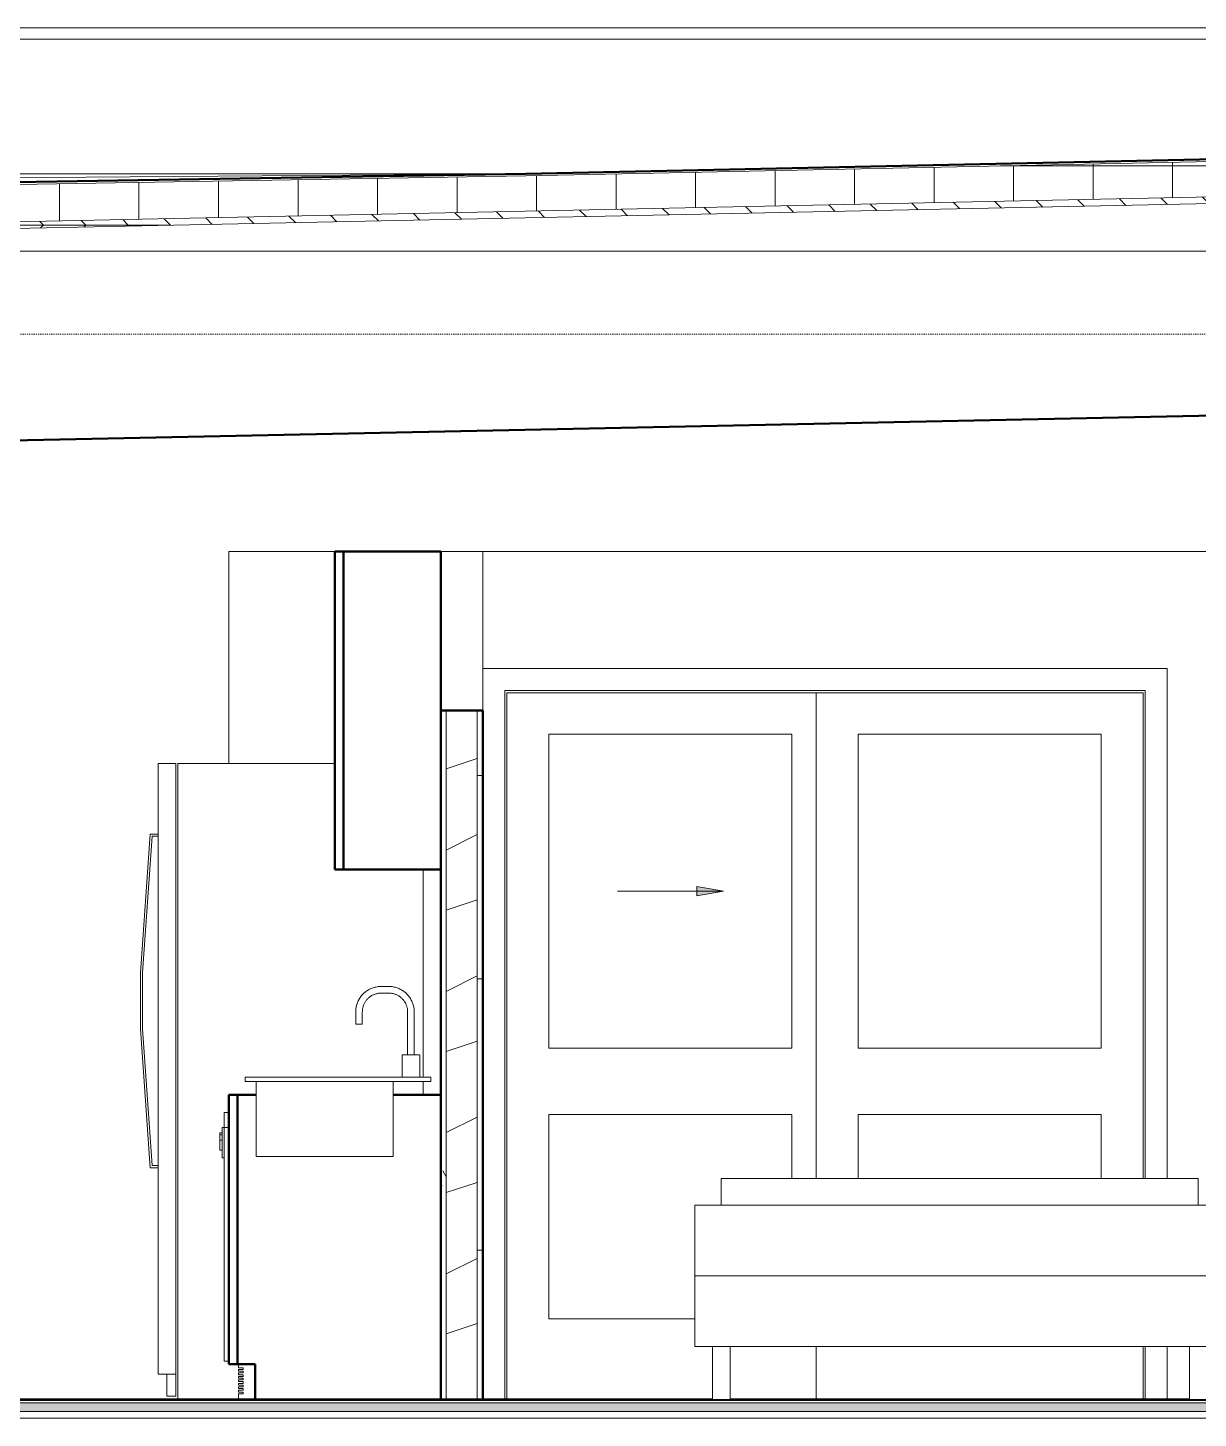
# Model space of a CAD drawing. Header units: inches. Extents: x -4169 to 1833, y -300 to 585.
# Drawn here: x -3728.2 to -3595.7, y 265.9 to 423.3 of the extents above; entities that cross this region are included whole.
import ezdxf

# ---------------------------------------------------------------- set-up
doc = ezdxf.new("R2010")
doc.units = ezdxf.units.IN
doc.header["$MEASUREMENT"] = 0
doc.linetypes.add('Aligning Line 1_8_', pattern=[0.25, 0.125, -0.125])
doc.linetypes.add('Grid Line 1_2_', pattern=[0.875, 0.5, -0.125, 0.125, -0.125])
for name, color, linetype, lineweight in [('0-1', 7, 'Continuous', 5), ('0-4', 7, 'Continuous', 9), ('A-DETL-GENF-1', 92, 'Continuous', 13), ('A-DETL-GENF-2', 7, 'Continuous', 9), ('A-DOOR-3', 7, 'Continuous', 9), ('A-DOOR-FRAM-1', 7, 'Continuous', 9), ('A-FLOR-2', 192, 'Continuous', 50), ('A-FLOR-LEVL-1', 51, 'Grid Line 1_2_', 9), ('A-FLOR-MCUT', 51, 'Continuous', 13), ('A-FLOR-PATT-1', 8, 'Continuous', 9), ('A-ROOF', 132, 'Continuous', 13), ('A-ROOF-1', 132, 'Continuous', 50), ('A-ROOF-PATT-1', 132, 'Continuous', 9), ('A-WALL', 113, 'Continuous', 13), ('A-WALL-1', 250, 'Continuous', 50), ('A-WALL-2', 10, 'Continuous', 13), ('A-WALL-PATT-1', 7, 'Continuous', 9), ('A-WALL-PATT-2', 253, 'Continuous', 9), ('G-ANNO-SYMB-1', 254, 'Aligning Line 1_8_', 9), ('I-FURN-1', 7, 'Continuous', 9), ('P-SANR-FIXT-1', 7, 'Continuous', 9), ('Q-CASE-2', 250, 'Continuous', 50), ('Q-SPCQ-1', 7, 'Continuous', 9)]:
    doc.layers.add(name, color=color, linetype=linetype, lineweight=lineweight)
pattern_1 = [(0, (-3769.654, 146.633), (30.72, 7.68), [1.267, -21.773, 1.267, -21.773, -122.88]), (0, (-3769.654, 146.633), (30.72, 7.68), [-46.08, 1.267, -44.813, 1.267, -21.773, -53.76]), (0, (-3769.654, 146.633), (30.72, 7.68), [-115.2, 1.267, -14.093, 1.267, -37.133]), (120, (-3758.134, 150.473), (-22.01108, 22.7643), [1.267, -21.773, 1.267, -21.773, -122.88]), (120, (-3758.134, 150.473), (-22.01108, 22.7643), [-46.08, 1.267, -44.813, 1.267, -21.773, -53.76]), (120, (-3758.134, 150.473), (-22.01108, 22.7643), [-115.2, 1.267, -14.093, 1.267, -37.133]), (240, (-3754.294, 165.833), (-8.70892, -30.4443), [1.267, -21.773, 1.267, -21.773, -122.88]), (240, (-3754.294, 165.833), (-8.70892, -30.4443), [-46.08, 1.267, -44.813, 1.267, -21.773, -53.76]), (240, (-3754.294, 165.833), (-8.70892, -30.4443), [-115.2, 1.267, -14.093, 1.267, -37.133])]
pattern_2 = [(0, (-3769.654, 146.633), (0, 9), []), (90, (-3769.654, 146.633), (-9, 6e-16), [])]

# ---------------------------------------------------------------- blocks, each defined once
blk = doc.blocks.new('CTR - 2nd Phase_rvt-1-BUILDING SECTION - NORTH_SOUTH THRU PARKING RAMP - LOOKING WEST')
at = {"layer": 'A-FLOR-LEVL-1'}
for p, q in [((-4168.71, 398), (-1814.21, 398)), ((-4168.71, 268), (-1814.21, 268))]:
    blk.add_line(p, q, dxfattribs=at)
at = {"layer": 'G-ANNO-SYMB-1'}
blk.add_line((-1910.95, 388.59), (-4072.05, 388.59), dxfattribs=at)
blk = doc.blocks.new('FOLDING_SLIDING CLOSET - 72_ x 80_-1372823-BUILDING SECTION - NORTH_SOUTH THRU PARKING RAMP - LOOKING WEST')
at = {"layer": 'A-DETL-GENF-1'}
blk.add_hatch(color=256, dxfattribs=at).paths.add_polyline_path([(-3652.5, 325), (-3649.49, 325.53), (-3652.5, 326.06)], flags=0)
at = {"layer": 'A-DETL-GENF-2'}
for p, q in [((-3652.5, 326.06), (-3649.49, 325.53)), ((-3652.5, 325), (-3652.5, 326.06)), ((-3661.49, 325.53), (-3649.49, 325.53)), ((-3649.49, 325.53), (-3652.5, 325))]:
    blk.add_line(p, q, dxfattribs=at)
at = {"layer": 'A-DOOR-3'}
for p, q in [((-3676.74, 350.75), (-3676.74, 346)), ((-3599.24, 350.75), (-3676.74, 350.75)), ((-3599.24, 293), (-3599.24, 350.75)), ((-3674.24, 348.25), (-3674.24, 268)), ((-3674.24, 348.25), (-3601.74, 348.25)), ((-3601.99, 348), (-3638.99, 348)), ((-3638.99, 348), (-3638.99, 293)), ((-3601.99, 292.99), (-3601.99, 348)), ((-3601.74, 348.25), (-3601.74, 292.99)), ((-3669.24, 307.75), (-3669.24, 343.31)), ((-3669.24, 343.31), (-3641.74, 343.31)), ((-3641.74, 343.31), (-3641.74, 307.75)), ((-3634.24, 307.75), (-3634.24, 343.31)), ((-3634.24, 343.31), (-3606.74, 343.31)), ((-3606.74, 343.31), (-3606.74, 307.75)), ((-3641.74, 307.75), (-3669.24, 307.75)), ((-3606.74, 307.75), (-3634.24, 307.75)), ((-3669.24, 277.12), (-3669.24, 300.25)), ((-3669.24, 300.25), (-3641.74, 300.25)), ((-3641.74, 300.25), (-3641.74, 293)), ((-3634.24, 293), (-3634.24, 300.25)), ((-3634.24, 300.25), (-3606.74, 300.25)), ((-3606.74, 300.25), (-3606.74, 293)), ((-3652.74, 277.12), (-3669.24, 277.12)), ((-3638.99, 274), (-3638.99, 268)), ((-3601.99, 268), (-3601.99, 274)), ((-3601.74, 274), (-3601.74, 268)), ((-3599.24, 268), (-3599.24, 274))]:
    blk.add_line(p, q, dxfattribs=at)
at = {"layer": 'A-DOOR-FRAM-1'}
for p, q in [((-3673.99, 348), (-3673.99, 268)), ((-3673.99, 348), (-3601.99, 348)), ((-3601.99, 348), (-3601.99, 292.99)), ((-3601.99, 274), (-3601.99, 268))]:
    blk.add_line(p, q, dxfattribs=at)
blk = doc.blocks.new('Bed-Standard - Queen 60_ x 79_-1242961-BUILDING SECTION - NORTH_SOUTH THRU PARKING RAMP - LOOKING WEST')
at = {"layer": 'I-FURN-1'}
for p, q in [((-3595.74, 293), (-3649.74, 293)), ((-3649.74, 292), (-3649.74, 293)), ((-3595.74, 293), (-3595.74, 292)), ((-3649.74, 290), (-3649.74, 292)), ((-3595.74, 292), (-3595.74, 290)), ((-3652.74, 290), (-3652.74, 282)), ((-3652.74, 290), (-3651.74, 290)), ((-3651.74, 290), (-3593.74, 290)), ((-3593.74, 290), (-3592.74, 290)), ((-3592.74, 282), (-3592.74, 290)), ((-3652.74, 282), (-3652.74, 274)), ((-3652.74, 282), (-3651.74, 282)), ((-3651.74, 282), (-3652.74, 282)), ((-3651.74, 282), (-3593.74, 282)), ((-3593.74, 282), (-3651.74, 282)), ((-3593.74, 282), (-3592.74, 282)), ((-3592.74, 282), (-3593.74, 282)), ((-3592.74, 274), (-3592.74, 282)), ((-3651.74, 274), (-3652.74, 274)), ((-3593.74, 274), (-3651.74, 274)), ((-3650.74, 274), (-3650.74, 268)), ((-3648.74, 268), (-3648.74, 274)), ((-3596.74, 274), (-3596.74, 268)), ((-3594.74, 268), (-3594.74, 274)), ((-3592.74, 274), (-3593.74, 274)), ((-3648.74, 268), (-3650.74, 268)), ((-3594.74, 268), (-3596.74, 268))]:
    blk.add_line(p, q, dxfattribs=at)
blk = doc.blocks.new('Refrigerator_-_Side-by-Side_6047 - 36_ X 30_-V25-BUILDING SECTION - NORTH_SOUTH THRU PARKING RAMP - LOOKING WEST')
at = {"layer": 'Q-SPCQ-1'}
for p, q in [((-3713.49, 270.87), (-3713.49, 340)), ((-3713.49, 340), (-3711.49, 340)), ((-3711.49, 340), (-3711.49, 270.87)), ((-3711.24, 340), (-3711.24, 268)), ((-3693.49, 340), (-3711.24, 340)), ((-3714.39, 332), (-3715.49, 316.29)), ((-3715.24, 316.28), (-3714.16, 331.75)), ((-3713.49, 332), (-3714.39, 332)), ((-3714.16, 331.75), (-3713.49, 331.75)), ((-3683.49, 304.5), (-3683.49, 328)), ((-3715.49, 316.29), (-3715.49, 309.94)), ((-3715.24, 309.95), (-3715.24, 316.28)), ((-3715.49, 309.94), (-3714.39, 294.23)), ((-3714.16, 294.48), (-3715.24, 309.95)), ((-3683.49, 302.5), (-3683.49, 304)), ((-3713.49, 294.48), (-3714.16, 294.48)), ((-3714.39, 294.23), (-3713.49, 294.23)), ((-3713.49, 270.87), (-3711.49, 270.87)), ((-3712.49, 270.87), (-3712.49, 268.37)), ((-3711.49, 270.87), (-3712.49, 270.87)), ((-3711.49, 268.37), (-3711.49, 270.87)), ((-3712.49, 268.37), (-3711.49, 268.37))]:
    blk.add_line(p, q, dxfattribs=at)
blk = doc.blocks.new('OD_CW_Base Cabinet - OD_CW_Base Cabinet-2082503-BUILDING SECTION - NORTH_SOUTH THRU PARKING RAMP - LOOKING WEST')
at = {"layer": 'Q-CASE-2'}
for p, q in [((-3705.49, 170.5), (-3705.49, 140)), ((-3704.49, 170.5), (-3705.49, 170.5)), ((-3704.49, 140), (-3704.49, 170.5)), ((-3704.49, 170.5), (-3704.49, 140)), ((-3702.37, 170.5), (-3704.49, 170.5)), ((-3681.49, 170.5), (-3686.87, 170.5)), ((-3681.49, 136), (-3681.49, 170.5)), ((-3705.49, 140), (-3704.49, 140)), ((-3704.49, 140), (-3702.49, 140)), ((-3702.49, 140), (-3702.49, 136)), ((-3702.49, 136), (-3681.49, 136))]:
    blk.add_line(p, q, dxfattribs=at)
blk = doc.blocks.new('Sink Kitchen-Single - 30_ x 21_-366345-BUILDING SECTION - NORTH_SOUTH THRU PARKING RAMP - LOOKING WEST')
at = {"layer": 'P-SANR-FIXT-1'}
for p, q in [((-3687.37, 182.75), (-3688.24, 182.75)), ((-3688.24, 182), (-3687.37, 182)), ((-3691.12, 179.87), (-3691.12, 178.5)), ((-3690.37, 178.5), (-3690.37, 179.87)), ((-3685.24, 179.87), (-3685.24, 175)), ((-3684.49, 175), (-3684.49, 179.87)), ((-3690.37, 178.5), (-3691.12, 178.5)), ((-3685.87, 175), (-3685.87, 172.5)), ((-3685.87, 175), (-3685.87, 172.5)), ((-3685.84, 175), (-3685.84, 175)), ((-3685.84, 175), (-3684.87, 175)), ((-3684.87, 175), (-3683.89, 175)), ((-3683.89, 175), (-3683.89, 175)), ((-3683.87, 172.5), (-3683.87, 175)), ((-3683.87, 172.5), (-3683.87, 175)), ((-3703.62, 172.5), (-3682.62, 172.5)), ((-3703.62, 172), (-3703.62, 172.5)), ((-3682.62, 172), (-3703.62, 172)), ((-3702.37, 172), (-3702.37, 163.5)), ((-3686.87, 163.5), (-3686.87, 172)), ((-3682.62, 172.5), (-3682.62, 172)), ((-3702.37, 163.5), (-3700.12, 163.5)), ((-3700.12, 163.5), (-3689.12, 163.5)), ((-3689.12, 163.5), (-3686.87, 163.5))]:
    blk.add_line(p, q, dxfattribs=at)
at = {"layer": 'P-SANR-FIXT-1', "flags": 128}
for points in [[(-3688.24, 182.75), (-3688.36, 182.75), (-3688.47, 182.74), (-3688.59, 182.73), (-3688.7, 182.71), (-3688.81, 182.69), (-3688.92, 182.67), (-3689.04, 182.64), (-3689.15, 182.6), (-3689.25, 182.57), (-3689.36, 182.52), (-3689.47, 182.48), (-3689.57, 182.43), (-3689.67, 182.37), (-3689.77, 182.31), (-3689.86, 182.25), (-3689.96, 182.18), (-3690.05, 182.11), (-3690.14, 182.04), (-3690.22, 181.96), (-3690.3, 181.88), (-3690.38, 181.79), (-3690.46, 181.71), (-3690.53, 181.62), (-3690.6, 181.52), (-3690.66, 181.43), (-3690.72, 181.33), (-3690.78, 181.23), (-3690.83, 181.13), (-3690.88, 181.02), (-3690.92, 180.92), (-3690.96, 180.81), (-3691, 180.7), (-3691.03, 180.59), (-3691.05, 180.48), (-3691.07, 180.36), (-3691.09, 180.25), (-3691.1, 180.14), (-3691.11, 180.02), (-3691.12, 179.91), (-3691.12, 179.87)], [(-3684.49, 179.87), (-3684.49, 179.99), (-3684.5, 180.1), (-3684.51, 180.22), (-3684.53, 180.33), (-3684.55, 180.45), (-3684.57, 180.56), (-3684.6, 180.67), (-3684.64, 180.78), (-3684.68, 180.89), (-3684.72, 180.99), (-3684.76, 181.1), (-3684.82, 181.2), (-3684.87, 181.3), (-3684.93, 181.4), (-3684.99, 181.5), (-3685.06, 181.59), (-3685.13, 181.68), (-3685.2, 181.77), (-3685.28, 181.86), (-3685.36, 181.94), (-3685.45, 182.02), (-3685.53, 182.09), (-3685.62, 182.16), (-3685.72, 182.23), (-3685.81, 182.29), (-3685.91, 182.35), (-3686.01, 182.41), (-3686.11, 182.46), (-3686.22, 182.51), (-3686.32, 182.55), (-3686.43, 182.59), (-3686.54, 182.63), (-3686.65, 182.66), (-3686.76, 182.69), (-3686.88, 182.71), (-3686.99, 182.73), (-3687.11, 182.74), (-3687.22, 182.75), (-3687.34, 182.75), (-3687.37, 182.75)], [(-3690.37, 179.87), (-3690.36, 179.96), (-3690.36, 180.04), (-3690.35, 180.13), (-3690.34, 180.21), (-3690.32, 180.3), (-3690.31, 180.38), (-3690.28, 180.46), (-3690.26, 180.54), (-3690.23, 180.62), (-3690.2, 180.7), (-3690.16, 180.78), (-3690.13, 180.86), (-3690.09, 180.93), (-3690.04, 181), (-3689.99, 181.07), (-3689.95, 181.14), (-3689.89, 181.21), (-3689.84, 181.28), (-3689.78, 181.34), (-3689.72, 181.4), (-3689.66, 181.46), (-3689.6, 181.51), (-3689.53, 181.57), (-3689.46, 181.62), (-3689.39, 181.66), (-3689.32, 181.71), (-3689.24, 181.75), (-3689.17, 181.79), (-3689.09, 181.82), (-3689.01, 181.86), (-3688.93, 181.88), (-3688.85, 181.91), (-3688.77, 181.93), (-3688.69, 181.95), (-3688.6, 181.97), (-3688.52, 181.98), (-3688.43, 181.99), (-3688.35, 182), (-3688.26, 182), (-3688.24, 182)], [(-3687.37, 182), (-3687.28, 182), (-3687.2, 181.99), (-3687.11, 181.98), (-3687.03, 181.97), (-3686.94, 181.96), (-3686.86, 181.94), (-3686.78, 181.92), (-3686.7, 181.89), (-3686.62, 181.86), (-3686.54, 181.83), (-3686.46, 181.8), (-3686.38, 181.76), (-3686.31, 181.72), (-3686.24, 181.68), (-3686.17, 181.63), (-3686.1, 181.58), (-3686.03, 181.53), (-3685.96, 181.47), (-3685.9, 181.42), (-3685.84, 181.36), (-3685.78, 181.29), (-3685.73, 181.23), (-3685.68, 181.16), (-3685.63, 181.09), (-3685.58, 181.02), (-3685.53, 180.95), (-3685.49, 180.88), (-3685.45, 180.8), (-3685.42, 180.72), (-3685.39, 180.65), (-3685.36, 180.57), (-3685.33, 180.48), (-3685.31, 180.4), (-3685.29, 180.32), (-3685.27, 180.24), (-3685.26, 180.15), (-3685.25, 180.07), (-3685.24, 179.98), (-3685.24, 179.9), (-3685.24, 179.87)]]:
    blk.add_lwpolyline(points, dxfattribs=at)
blk = doc.blocks.new('Dishwasher_15404 - 34_ counter-V26-BUILDING SECTION - NORTH_SOUTH THRU PARKING RAMP - LOOKING WEST')
at = {"layer": 'Q-SPCQ-1'}
for p, q in [((-3705.99, 300.5), (-3705.99, 298.79)), ((-3705.99, 300.5), (-3705.49, 300.5)), ((-3706.24, 298.18), (-3706.49, 298.18)), ((-3706.49, 297.94), (-3706.49, 298.18)), ((-3706.49, 297.35), (-3706.49, 297.94)), ((-3706.49, 297.94), (-3706.24, 297.94)), ((-3706.24, 296.06), (-3706.24, 298.79)), ((-3705.99, 298.79), (-3706.24, 298.79)), ((-3705.99, 298.79), (-3705.99, 272.33)), ((-3705.99, 298.79), (-3705.79, 298.79)), ((-3705.79, 298.79), (-3705.49, 298.79)), ((-3706.49, 296.21), (-3706.49, 297.35)), ((-3706.24, 297.35), (-3706.49, 297.35)), ((-3706.49, 296.21), (-3706.24, 296.21)), ((-3706.24, 295.35), (-3706.24, 296.06)), ((-3706.24, 295.35), (-3705.98, 295.35)), ((-3705.79, 272.33), (-3705.99, 272.33)), ((-3705.49, 272.33), (-3705.79, 272.33)), ((-3704.37, 271.94), (-3704.37, 272)), ((-3702.49, 271.94), (-3704.37, 271.94)), ((-3704.37, 271.94), (-3704.37, 271.59)), ((-3704.33, 271.59), (-3704.37, 271.59)), ((-3704.37, 271.59), (-3703.87, 271.59)), ((-3704.37, 271.39), (-3704.37, 271.2)), ((-3704.37, 271.39), (-3704.33, 271.39)), ((-3703.87, 271.39), (-3704.37, 271.39)), ((-3704.33, 271.2), (-3704.37, 271.2)), ((-3704.37, 271.2), (-3703.87, 271.2)), ((-3704.37, 271), (-3704.37, 270.8)), ((-3704.37, 271), (-3704.33, 271)), ((-3703.87, 271), (-3704.37, 271)), ((-3704.33, 270.8), (-3704.37, 270.8)), ((-3704.37, 270.8), (-3703.87, 270.8)), ((-3703.87, 271.59), (-3703.87, 271.39)), ((-3703.87, 271.2), (-3703.87, 271)), ((-3703.87, 270.8), (-3703.87, 270.61)), ((-3702.79, 271.94), (-3702.49, 271.94)), ((-3704.37, 270.61), (-3704.37, 270.41)), ((-3704.37, 270.61), (-3704.33, 270.61)), ((-3703.87, 270.61), (-3704.37, 270.61)), ((-3704.33, 270.41), (-3704.37, 270.41)), ((-3704.37, 270.41), (-3703.87, 270.41)), ((-3704.37, 270.21), (-3704.37, 270.02)), ((-3704.37, 270.21), (-3704.33, 270.21)), ((-3703.87, 270.21), (-3704.37, 270.21)), ((-3704.33, 270.02), (-3704.37, 270.02)), ((-3704.37, 270.02), (-3703.87, 270.02)), ((-3704.37, 269.82), (-3704.37, 269.62)), ((-3704.37, 269.82), (-3704.33, 269.82)), ((-3703.87, 269.82), (-3704.37, 269.82)), ((-3704.33, 269.62), (-3704.37, 269.62)), ((-3704.37, 269.62), (-3703.87, 269.62)), ((-3704.37, 269.43), (-3704.37, 269.23)), ((-3704.37, 269.43), (-3704.33, 269.43)), ((-3703.87, 269.43), (-3704.37, 269.43)), ((-3704.33, 269.23), (-3704.37, 269.23)), ((-3704.37, 269.23), (-3703.87, 269.23)), ((-3703.87, 270.41), (-3703.87, 270.21)), ((-3703.87, 270.02), (-3703.87, 269.82)), ((-3703.87, 269.62), (-3703.87, 269.43)), ((-3703.87, 269.23), (-3703.87, 269.03)), ((-3704.37, 269.03), (-3704.37, 268.84)), ((-3704.37, 269.03), (-3704.33, 269.03)), ((-3703.87, 269.03), (-3704.37, 269.03)), ((-3704.33, 268.84), (-3704.37, 268.84)), ((-3704.37, 268.84), (-3703.87, 268.84)), ((-3704.37, 268.64), (-3704.37, 268)), ((-3703.87, 268.64), (-3704.37, 268.64)), ((-3703.87, 268.84), (-3703.87, 268.64))]:
    blk.add_line(p, q, dxfattribs=at)
blk = doc.blocks.new('OD_CW_Upper Cabinet - OD_CW_Upper Cabinet-2082473-BUILDING SECTION - NORTH_SOUTH THRU PARKING RAMP - LOOKING WEST')
at = {"layer": 'Q-CASE-2'}
for p, q in [((-3693.49, 232), (-3693.49, 196)), ((-3692.49, 232), (-3693.49, 232)), ((-3692.49, 196), (-3692.49, 232)), ((-3692.49, 232), (-3692.49, 196)), ((-3681.49, 232), (-3692.49, 232)), ((-3681.49, 196), (-3681.49, 232)), ((-3693.49, 196), (-3692.49, 196)), ((-3692.49, 196), (-3681.49, 196))]:
    blk.add_line(p, q, dxfattribs=at)
blk = doc.blocks.new('CTR - 1st Phase - Unit Layouts_rvt-1-BUILDING SECTION - NORTH_SOUTH THRU PARKING RAMP - LOOKING WEST')
at = {"layer": 'A-WALL-PATT-1'}
h = blk.add_hatch(dxfattribs=at)
h.set_pattern_fill('FP_1', color=256, style=0, pattern_type=2)
h.set_pattern_definition(pattern_1)
h.paths.add_polyline_path([(-3681.49, 268), (-3680.87, 268), (-3680.87, 346), (-3681.49, 346), (-3681.49, 274.66)], flags=0)
h = blk.add_hatch(dxfattribs=at)
h.set_pattern_fill('FP_1', color=256, style=0, pattern_type=2)
h.set_pattern_definition(pattern_1)
h.paths.add_polyline_path([(-3677.37, 268), (-3676.74, 268), (-3676.74, 346), (-3677.37, 346), (-3677.37, 274.66)], flags=0)
at = {"layer": 'A-WALL-PATT-2'}
h = blk.add_hatch(dxfattribs=at)
h.set_pattern_fill('FP_3', color=256, style=0, pattern_type=2)
h.set_pattern_definition([(216.87, (-3763.257, 162.627), (47.980943, 31.987086), [7.997, -71.971]), (206.565, (-3753.661, 157.829), (-15.99371, -15.99413), [17.881, -17.881]), (198.435, (-3753.661, 149.832), (-31.98674, -15.99388), [10.115, -40.461])])
h.paths.add_polyline_path([(-3680.87, 268), (-3677.37, 268), (-3677.37, 346), (-3680.87, 346), (-3680.87, 274.66)], flags=0)
at = {"layer": 'A-WALL-1'}
for p, q in [((-3676.74, 346), (-3681.49, 346)), ((-3681.49, 346), (-3681.49, 268)), ((-3676.74, 268), (-3676.74, 346)), ((-3681.49, 268), (-3676.74, 268))]:
    blk.add_line(p, q, dxfattribs=at)
at = {"layer": 'A-WALL-2'}
for p, q in [((-3693.49, 364), (-3705.49, 364)), ((-3705.49, 364), (-3705.49, 340)), ((-3676.74, 364), (-3681.49, 364)), ((-3593.94, 364), (-3676.74, 364)), ((-3676.74, 364), (-3676.74, 350.75)), ((-3680.87, 268), (-3680.87, 346)), ((-3677.37, 268), (-3677.37, 346))]:
    blk.add_line(p, q, dxfattribs=at)
at = {"layer": '0-4'}
for name, p in [('OD_CW_Upper Cabinet - OD_CW_Upper Cabinet-2082473-BUILDING SECTION - NORTH_SOUTH THRU PARKING RAMP - LOOKING WEST', (0, 132)), ('FOLDING_SLIDING CLOSET - 72_ x 80_-1372823-BUILDING SECTION - NORTH_SOUTH THRU PARKING RAMP - LOOKING WEST', (0, 0)), ('Refrigerator_-_Side-by-Side_6047 - 36_ X 30_-V25-BUILDING SECTION - NORTH_SOUTH THRU PARKING RAMP - LOOKING WEST', (0, 0)), ('Sink Kitchen-Single - 30_ x 21_-366345-BUILDING SECTION - NORTH_SOUTH THRU PARKING RAMP - LOOKING WEST', (0, 132)), ('OD_CW_Base Cabinet - OD_CW_Base Cabinet-2082503-BUILDING SECTION - NORTH_SOUTH THRU PARKING RAMP - LOOKING WEST', (0, 132)), ('Dishwasher_15404 - 34_ counter-V26-BUILDING SECTION - NORTH_SOUTH THRU PARKING RAMP - LOOKING WEST', (0, 0)), ('Bed-Standard - Queen 60_ x 79_-1242961-BUILDING SECTION - NORTH_SOUTH THRU PARKING RAMP - LOOKING WEST', (0, 0))]:
    blk.add_blockref(name, p, dxfattribs=at)
blk = doc.blocks.new('CTR - 1st Phase - Common Walls_rvt-1-BUILDING SECTION - NORTH_SOUTH THRU PARKING RAMP - LOOKING WEST')
at = {"layer": 'A-FLOR-LEVL-1'}
for p, q in [((-4168.71, 398), (-1814.21, 398)), ((-4168.71, 268), (-1814.21, 268))]:
    blk.add_line(p, q, dxfattribs=at)
blk = doc.blocks.new('Basic Wall _ EXT - FIBER CEMENT - SMALL - ___-1820300-BUILDING SECTION - NORTH_SOUTH THRU PARKING RAMP - LOOKING WEST')
at = {"layer": 'A-WALL'}
blk.add_line((-2073.48, 423.28), (-3855.16, 423.28), dxfattribs=at)

msp = doc.modelspace()

# ---------------------------------------------------------------- hatches: boundary and pattern name
at = {"layer": 'A-FLOR-PATT-1'}
h = msp.add_hatch(dxfattribs=at)
h.set_pattern_fill('FP_2', color=256, style=0, pattern_type=2)
h.set_pattern_definition([(50, (-3769.654, 146.633), (27.5427, -2.40992), [2.88, -31.68]), (355, (-3769.654, 146.633), (-5.32784, 28.88427), [2.304, -25.344]), (100.451, (-3767.36, 146.432), (22.2153, 26.47393), [2.448, -26.924]), (46.184, (-3769.654, 154.313), (40.9819, -6.3564), [4.32, -47.52]), (96.636, (-3766.24, 153.784), (35.89075, 37.4062), [3.671, -40.386]), (351.184, (-3769.654, 154.313), (35.891, 37.4062), [3.456, -38.016]), (21, (-3765.814, 152.393), (22.92104, -15.46073), [2.88, -31.68]), (326, (-3765.814, 152.393), (9.34353, 27.84574), [2.304, -25.344]), (71.451, (-3763.904, 151.105), (32.26477, 12.38442), [2.448, -26.924]), (37.5, (-3769.654, 146.633), (0.466855, 12.782707), [1.267, -23.77, 1.267, -24.461, -25.44]), (37.5, (-3769.654, 146.633), (0.466855, 12.782707), [-50.765, 1.267, -24.173]), (7.5, (-3769.654, 146.633), (10.10159, 15.14509), [1.267, -13.402, 1.267, -23.194, -9.696]), (7.5, (-3769.654, 146.633), (10.10159, 15.14509), [-39.13, 1.267, -8.429]), (327.5, (-3778.217, 146.633), (20.49916, -0.86578), [1.267, -8.333, 1.267, -28.685, -39.744]), (327.5, (-3778.217, 146.633), (20.49916, -0.86578), [-39.552, 1.267, -38.477]), (317.5, (-3782.057, 146.633), (22.39478, 3.84429), [1.267, -11.213, 1.267, -18.624, -28.224]), (317.5, (-3782.057, 146.633), (22.39478, 3.84429), [-32.371, 1.267, -26.957])])
h.paths.add_polyline_path([(-2991.4999, 266.625), (-2070.6737, 266.625), (-2070.6737, 267.625), (-3852.4737, 267.625), (-3852.4737, 266.625), (-3059.0344, 266.625)], flags=0)
at = {"layer": 'A-ROOF-PATT-1'}
h = msp.add_hatch(dxfattribs=at)
h.set_pattern_fill('FP_16', color=256, style=0, pattern_type=2)
h.set_pattern_definition(pattern_2)
h.paths.add_polyline_path([(-3852.4737, 398.7554), (-3671.8487, 402.5193), (-3851.8487, 402.5193), (-3851.8487, 402.7693), (-3852.4737, 402.7562), (-3852.4737, 400.834)], flags=0)
h.paths.add_polyline_path([(-3671.8487, 402.5184), (-3407.6737, 408.022), (-3407.6737, 412.0229), (-3671.8487, 406.5193), (-3671.8487, 402.5193)], flags=0)
h = msp.add_hatch(dxfattribs=at)
h.set_pattern_fill('FP_7', color=256, style=0, pattern_type=2)
h.set_pattern_definition([(0, (-3769.654, 146.633), (0, 4.798), []), (315, (-3769.654, 146.633), (4.798427, 0), [6.786, -6.786]), (45, (-3769.654, 146.633), (4.798427, 0), [6.786, -6.786])])
h.paths.add_polyline_path([(-3852.4737, 398.0052), (-3407.6737, 407.2719), (-3407.6737, 408.022), (-3852.4737, 398.7554)], flags=0)
h = msp.add_hatch(dxfattribs=at)
h.set_pattern_fill('FP_16', color=256, style=0, pattern_type=2)
h.set_pattern_definition(pattern_2)
h.paths.add_polyline_path([(-3851.8487, 402.5193), (-3671.8487, 402.5193), (-3671.8487, 406.5193), (-3745.0386, 405.2994), (-3851.8487, 404.4586), (-3851.8487, 402.7693)], flags=0)

# ---------------------------------------------------------------- linework, layer by layer
at = {"layer": 'A-FLOR-2'}
for p, q in [((-3650.7411, 268), (-3851.8487, 268)), ((-3596.7411, 268), (-3648.7411, 268))]:
    msp.add_line(p, q, dxfattribs=at)
at = {"layer": 'A-FLOR-LEVL-1'}
for p, q in [((-4167.9645, 398), (-1814.099, 398)), ((-4167.9645, 268), (-1814.099, 268))]:
    msp.add_line(p, q, dxfattribs=at)
at = {"layer": 'A-FLOR-MCUT'}
for p, q in [((-2070.6737, 267.875), (-3852.4737, 267.875)), ((-2070.6737, 267.625), (-3852.4737, 267.625)), ((-2070.6737, 266.625), (-3852.4737, 266.625)), ((-2070.6737, 265.875), (-3857.9737, 265.875))]:
    msp.add_line(p, q, dxfattribs=at)
at = {"layer": 'A-ROOF'}
for p, q in [((-3407.6737, 412.0229), (-3671.8487, 406.5193)), ((-3407.6737, 408.022), (-3852.4737, 398.7554)), ((-3407.6737, 407.2719), (-3852.4737, 398.0052)), ((-3671.8487, 406.7693), (-3851.8487, 405.3522)), ((-3851.8487, 406.7693), (-3671.8487, 406.7693)), ((-3671.8487, 406.5193), (-3745.0386, 405.2994))]:
    msp.add_line(p, q, dxfattribs=at)
at = {"layer": 'A-ROOF-1'}
for p, q in [((-3407.6737, 412.273), (-3671.8487, 406.7693)), ((-3671.8487, 406.7693), (-3745.0412, 405.5494)), ((-3852.4737, 374), (-3407.6737, 383.2667))]:
    msp.add_line(p, q, dxfattribs=at)
at = {"layer": 'A-WALL'}
msp.add_line((-2076.7987, 422), (-3851.8487, 422), dxfattribs=at)

# ---------------------------------------------------------------- block references
at = {"layer": '0-1'}
for name in ['CTR - 2nd Phase_rvt-1-BUILDING SECTION - NORTH_SOUTH THRU PARKING RAMP - LOOKING WEST', 'CTR - 1st Phase - Common Walls_rvt-1-BUILDING SECTION - NORTH_SOUTH THRU PARKING RAMP - LOOKING WEST', 'CTR - 1st Phase - Unit Layouts_rvt-1-BUILDING SECTION - NORTH_SOUTH THRU PARKING RAMP - LOOKING WEST']:
    msp.add_blockref(name, (0, 0), dxfattribs=at)
at = {"layer": 'A-WALL'}
msp.add_blockref('Basic Wall _ EXT - FIBER CEMENT - SMALL - ___-1820300-BUILDING SECTION - NORTH_SOUTH THRU PARKING RAMP - LOOKING WEST', (0, 0), dxfattribs=at)

doc.saveas('drawing.dxf')
